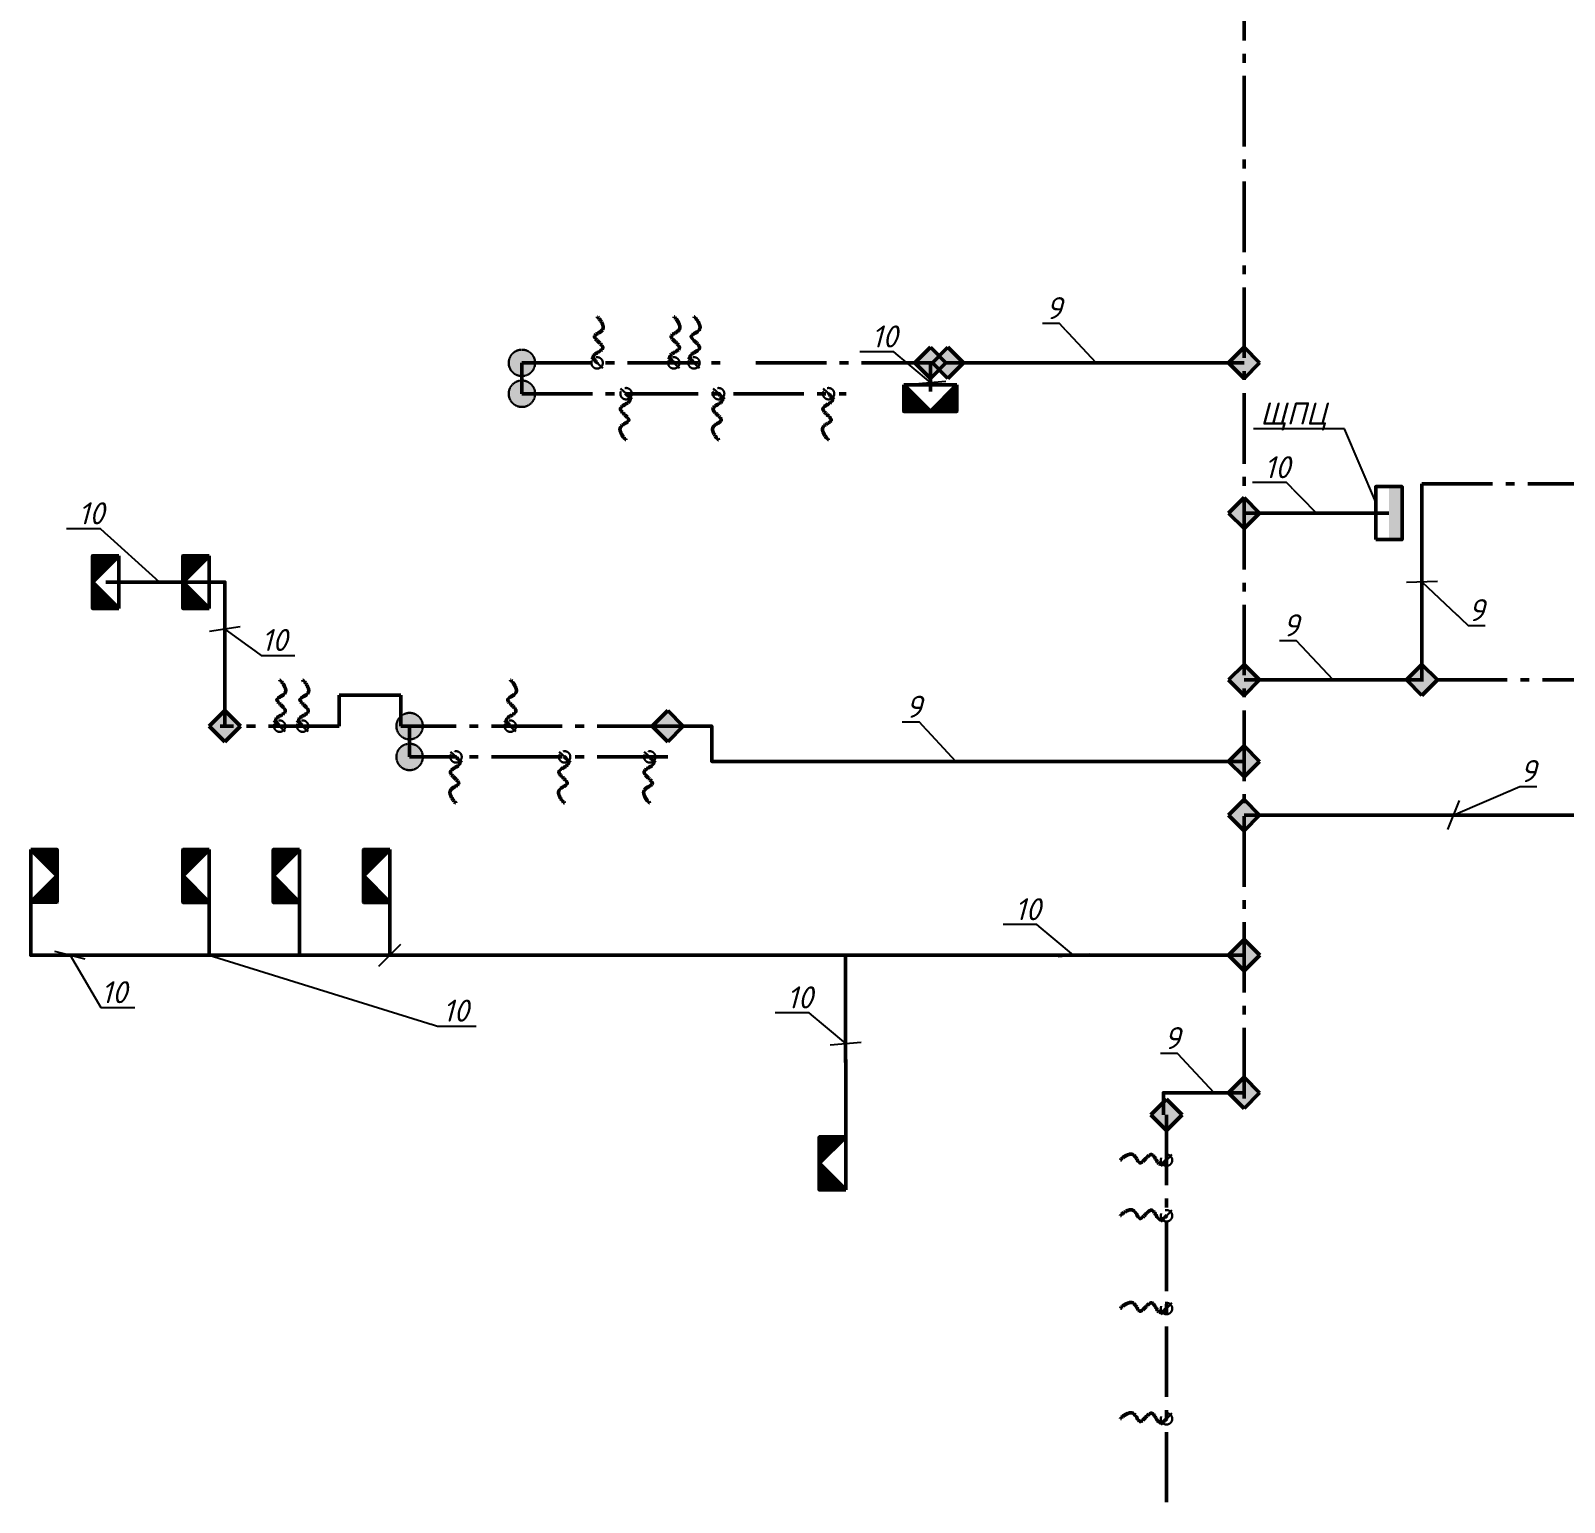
# Model space of a CAD drawing. Header units: millimetres. Extents: x 0 to 878967, y 0 to 534985.
# Drawn here: x 142406 to 159811, y 219128 to 235823 of the extents above; entities that cross this region are included whole.
import ezdxf
from ezdxf import colors
from ezdxf.entities.mleader import LeaderData, LeaderLine
from ezdxf.math import Vec2, Vec3

# ---------------------------------------------------------------- set-up
doc = ezdxf.new("R2010")
doc.units = ezdxf.units.MM
doc.linetypes.add('DASHED', pattern=[9.525, 6.35, -3.175])
doc.linetypes.add('gost6', pattern=[12, 8, -1.5, 1, -1.5])
for name, color, linetype, lineweight in [('E_Позначення', 7, 'Continuous', 15), ('E_Щити', 5, 'Continuous', 50), ('Заземл.провідник', 96, 'Continuous', 50), ('Заземлення', 7, 'gost6', 50), ('Маркування електро ліній', 7, 'Continuous', 18)]:
    doc.layers.add(name, color=color, linetype=linetype, lineweight=lineweight)
doc.layers.add('арх.', color=7, linetype='Continuous')
doc.styles.add('ISO', font='isocpeui.ttf')
doc.styles.get("Standard").update_dxf_attribs({"font": 'arial.ttf'})

# ---------------------------------------------------------------- blocks, each defined once
blk = doc.blocks.new('*U5')
at = {"lineweight": 40}
h = blk.add_hatch(color=0, dxfattribs=at)
h.dxf.hatch_style = 1
h.paths.add_polyline_path([(300, 150), (-300, 150), (-300, 0), (300, 0)])
at = {"color": 0}
blk.add_lwpolyline([(-300, 300), (300, 300), (300, 0), (-300, 0)], close=True, dxfattribs=at)
blk = doc.blocks.new('_None')
blk = doc.blocks.new('61420040')
at = {"lineweight": 50}
for p, q in [((0, 0), (6, 0)), ((0, -3), (3, 0)), ((0, -1.92), (1.92, 0)), ((0, -2.59), (2.59, 0)), ((0, -2.68), (2.68, 0)), ((0, -3), (3, 0)), ((0, -3), (0, 0)), ((0, -1.52), (1.52, 0)), ((0, -1.61), (1.61, 0)), ((3, 0), (6, -3)), ((6, -1.54), (4.46, 0)), ((6, -1.49), (4.51, 0)), ((6, -1.45), (4.55, 0)), ((6, -1.36), (4.64, 0)), ((6, -1.31), (4.69, 0)), ((6, -1.27), (4.73, 0)), ((6, -1.22), (4.78, 0)), ((6, -1.18), (4.82, 0)), ((6, -1.13), (4.87, 0)), ((6, -1), (5, 0)), ((6, -0.95), (5.05, 0)), ((6, -0.91), (5.09, 0)), ((6, -0.86), (5.14, 0)), ((6, -0.82), (5.18, 0)), ((6, -0.77), (5.23, 0)), ((6, -0.68), (5.32, 0)), ((6, -0.59), (5.41, 0)), ((6, -0.55), (5.45, 0)), ((6, -0.5), (5.5, 0)), ((6, -0.46), (5.54, 0)), ((6, -0.41), (5.59, 0)), ((6, -0.37), (5.63, 0)), ((6, -0.32), (5.68, 0)), ((6, -0.28), (5.72, 0)), ((6, -0.23), (5.77, 0)), ((6, -0.19), (5.81, 0)), ((6, -0.14), (5.86, 0)), ((6, -0.1), (5.9, 0)), ((6, -0.05), (5.95, 0)), ((6, -0.01), (5.99, 0)), ((6, 0), (6, -3)), ((0, -1.87), (1.87, 0)), ((0, -1.96), (1.96, 0)), ((0, -2.01), (2.01, 0)), ((0, -2.05), (2.05, 0)), ((0, -2.1), (2.1, 0)), ((0, -2.14), (2.14, 0)), ((0, -2.19), (2.19, 0)), ((0, -2.23), (2.23, 0)), ((0, -2.28), (2.28, 0)), ((0, -2.32), (2.32, 0)), ((0, -2.37), (2.37, 0)), ((0, -2.41), (2.41, 0)), ((0, -2.46), (2.46, 0)), ((0, -2.5), (2.5, 0)), ((0, -2.55), (2.55, 0)), ((0, -2.64), (2.64, 0)), ((0, -2.73), (2.73, 0)), ((0, -2.77), (2.77, 0)), ((0, -2.82), (2.82, 0)), ((0, -2.86), (2.86, 0)), ((0, -2.91), (2.91, 0)), ((0, -2.95), (2.95, 0)), ((0, -0.03), (0.03, 0)), ((0, -0.08), (0.08, 0)), ((0, -0.12), (0.12, 0)), ((0, -0.17), (0.17, 0)), ((0, -0.21), (0.21, 0)), ((0, -0.26), (0.26, 0)), ((0, -0.3), (0.3, 0)), ((0, -0.35), (0.35, 0)), ((0, -0.39), (0.39, 0)), ((0, -0.44), (0.44, 0)), ((0, -0.48), (0.48, 0)), ((0, -0.53), (0.53, 0)), ((0, -0.57), (0.57, 0)), ((0, -0.62), (0.62, 0)), ((0, -0.66), (0.66, 0)), ((0, -0.71), (0.71, 0)), ((0, -0.75), (0.75, 0)), ((0, -0.8), (0.8, 0)), ((0, -0.84), (0.84, 0)), ((0, -0.89), (0.89, 0)), ((0, -0.93), (0.93, 0)), ((0, -0.98), (0.98, 0)), ((0, -1.02), (1.02, 0)), ((0, -1.07), (1.07, 0)), ((0, -1.11), (1.11, 0)), ((0, -1.16), (1.16, 0)), ((0, -1.2), (1.2, 0)), ((0, -1.25), (1.25, 0)), ((0, -1.29), (1.29, 0)), ((0, -1.34), (1.34, 0)), ((0, -1.38), (1.38, 0)), ((0, -1.43), (1.43, 0)), ((0, -1.47), (1.47, 0)), ((0, -1.56), (1.56, 0)), ((0, -1.65), (1.65, 0)), ((0, -1.69), (1.69, 0)), ((0, -1.74), (1.74, 0)), ((0, -1.78), (1.78, 0)), ((0, -1.83), (1.83, 0)), ((6, -2.97), (3.03, 0)), ((6, -2.93), (3.07, 0)), ((6, -2.88), (3.12, 0)), ((6, -2.84), (3.16, 0)), ((6, -2.79), (3.21, 0)), ((6, -2.75), (3.25, 0)), ((6, -2.7), (3.3, 0)), ((6, -2.66), (3.34, 0)), ((6, -2.61), (3.39, 0)), ((6, -2.57), (3.43, 0)), ((6, -2.52), (3.48, 0)), ((6, -2.48), (3.52, 0)), ((6, -2.43), (3.57, 0)), ((6, -2.39), (3.61, 0)), ((6, -2.34), (3.66, 0)), ((6, -2.3), (3.7, 0)), ((6, -2.25), (3.75, 0)), ((6, -2.21), (3.79, 0)), ((6, -2.16), (3.84, 0)), ((6, -2.12), (3.88, 0)), ((6, -2.07), (3.93, 0)), ((6, -2.03), (3.97, 0)), ((6, -1.98), (4.02, 0)), ((6, -1.94), (4.06, 0)), ((6, -1.89), (4.11, 0)), ((6, -1.85), (4.15, 0)), ((6, -1.8), (4.2, 0)), ((6, -1.76), (4.24, 0)), ((6, -1.71), (4.29, 0)), ((6, -1.67), (4.33, 0)), ((6, -1.63), (4.37, 0)), ((6, -1.58), (4.42, 0)), ((6, -1.4), (4.6, 0)), ((6, -1.09), (4.91, 0)), ((6, -1.04), (4.96, 0)), ((6, -0.73), (5.27, 0)), ((6, -0.64), (5.36, 0)), ((6, -3), (0, -3))]:
    blk.add_line(p, q, dxfattribs=at)
blk = doc.blocks.new("З'єднувач гнучкого заземлення")
at = {"layer": 'Заземлення', "lineweight": 30, "ltscale": 40}
blk.add_line((58, 54), (-74, -65), dxfattribs=at)
blk.add_circle((-5, -5), 64.8, dxfattribs=at)
at = {"layer": 'Заземлення', "linetype": 'gost6', "lineweight": 50, "ltscale": 100}
blk.add_spline([(0, 0), (-49, -80), (59, -175), (-35, -307), (64, -413), (0, -519), (2, -515)], degree=3, dxfattribs=at)
blk = doc.blocks.new('_Oblique')
at = {"color": 0, "linetype": 'ByBlock', "lineweight": -2}
blk.add_line((-0.5, -0.5), (0.5, 0.5), dxfattribs=at)

msp = doc.modelspace()

# ---------------------------------------------------------------- hatches: boundary and pattern name
h = msp.add_hatch(color=256)
h.dxf.hatch_style = 1
h.paths.add_polyline_path([(148130.9, 232054.1, 0.4142136), (147980.9, 232204.1), (147980.9, 231904.1, 0.4142136)])
h.paths.add_polyline_path([(147980.9, 232054.1), (147830.9, 232054.1, 0.4142136), (147980.9, 231904.1)])
h.paths.add_polyline_path([(147980.9, 232164.2), (147937.7, 232197.8, 0.331131), (147830.9, 232054.1), (147980.9, 232054.1)])
h.paths.add_polyline_path([(147980.9, 232204.1, 0.0730616), (147937.7, 232197.8), (147980.9, 232164.2)])
h = msp.add_hatch(color=256)
h.dxf.hatch_style = 1
h.paths.add_polyline_path([(148131, 231704.1, 0.4142136), (147981, 231854.1), (147981, 231554.1, 0.4142136)])
h.paths.add_polyline_path([(147981, 231704.1), (147831, 231704.1, 0.4142136), (147981, 231554.1)])
h.paths.add_polyline_path([(147981, 231814.2), (147937.9, 231847.7, 0.331131), (147831, 231704.1), (147981, 231704.1)])
h.paths.add_polyline_path([(147981, 231854.1, 0.0730616), (147937.9, 231847.7), (147981, 231814.2)])
h = msp.add_hatch(color=256)
h.dxf.hatch_style = 1
h.paths.add_polyline_path([(146856.5, 227933.5, 0.4142136), (146706.5, 228083.5), (146706.5, 227783.5, 0.4142136)])
h.paths.add_polyline_path([(146706.5, 227933.5), (146556.5, 227933.5, 0.4142136), (146706.5, 227783.5)])
h.paths.add_polyline_path([(146706.5, 228043.6), (146663.3, 228077.2, 0.331131), (146556.5, 227933.5), (146706.5, 227933.5)])
h.paths.add_polyline_path([(146706.5, 228083.5, 0.0730616), (146663.3, 228077.2), (146706.5, 228043.6)])
h = msp.add_hatch(color=256)
h.dxf.hatch_style = 1
h.paths.add_polyline_path([(146856.5, 227583.5, 0.4142136), (146706.5, 227733.5), (146706.5, 227433.5, 0.4142136)])
h.paths.add_polyline_path([(146706.5, 227583.5), (146556.5, 227583.5, 0.4142136), (146706.5, 227433.5)])
h.paths.add_polyline_path([(146706.5, 227693.6), (146663.3, 227727.2, 0.331131), (146556.5, 227583.5), (146706.5, 227583.5)])
h.paths.add_polyline_path([(146706.5, 227733.5, 0.0730616), (146663.3, 227727.2), (146706.5, 227693.6)])
at = {"layer": 'Заземлення', "ltscale": 100}
h = msp.add_hatch(color=256, dxfattribs=at)
h.dxf.hatch_style = 1
h.paths.add_polyline_path([(152793, 232055.1), (152616.2, 232231.9), (152439.5, 232055.1), (152616.2, 231878.3)])
h = msp.add_hatch(color=256, dxfattribs=at)
h.dxf.hatch_style = 1
h.paths.add_polyline_path([(152993, 232055.1), (152816.2, 232231.9), (152639.5, 232055.1), (152816.2, 231878.3)])
h = msp.add_hatch(color=256, dxfattribs=at)
h.dxf.hatch_style = 1
h.paths.add_polyline_path([(156353.2, 232055.1), (156176.4, 232231.9), (155999.6, 232055.1), (156176.4, 231878.3)])
h = msp.add_hatch(color=256, dxfattribs=at)
h.dxf.hatch_style = 1
h.paths.add_polyline_path([(156353.2, 228457.1), (156176.4, 228633.9), (155999.6, 228457.1), (156176.4, 228280.3)])
h = msp.add_hatch(color=256, dxfattribs=at)
h.dxf.hatch_style = 1
h.paths.add_polyline_path([(158371.9, 228457.1), (158195.1, 228633.9), (158018.4, 228457.1), (158195.1, 228280.3)])
h = msp.add_hatch(color=256, dxfattribs=at)
h.dxf.hatch_style = 1
h.paths.add_polyline_path([(158371.9, 228457.1), (158195.1, 228633.9), (158018.4, 228457.1), (158195.1, 228280.3)])
h = msp.add_hatch(color=256, dxfattribs=at)
h.dxf.hatch_style = 1
h.paths.add_polyline_path([(144787.1, 227933.5), (144610.3, 228110.3), (144433.5, 227933.5), (144610.3, 227756.8)])
h = msp.add_hatch(color=256, dxfattribs=at)
h.dxf.hatch_style = 1
h.paths.add_polyline_path([(149812.7, 227933.5), (149635.9, 228110.3), (149459.1, 227933.5), (149635.9, 227756.8)])
h = msp.add_hatch(color=256, dxfattribs=at)
h.dxf.hatch_style = 1
h.paths.add_polyline_path([(156353.2, 227533.5), (156176.4, 227710.3), (155999.6, 227533.5), (156176.4, 227356.8)])
h = msp.add_hatch(color=256, dxfattribs=at)
h.dxf.hatch_style = 1
h.paths.add_polyline_path([(156353.2, 226923.6), (156176.4, 227100.4), (155999.6, 226923.6), (156176.4, 226746.8)])
h = msp.add_hatch(color=256, dxfattribs=at)
h.dxf.hatch_style = 1
h.paths.add_polyline_path([(156353.3, 225334.4), (156176.6, 225511.2), (155999.8, 225334.4), (156176.6, 225157.6)])
h = msp.add_hatch(color=256, dxfattribs=at)
h.dxf.hatch_style = 1
h.paths.add_polyline_path([(156353.2, 223773.8), (156176.4, 223950.6), (155999.6, 223773.8), (156176.4, 223597)])
h = msp.add_hatch(color=256, dxfattribs=at)
h.dxf.hatch_style = 1
h.paths.add_polyline_path([(155472.4, 223523.8), (155295.6, 223700.6), (155118.8, 223523.8), (155295.6, 223347)])

# ---------------------------------------------------------------- linework, layer by layer
at = {"layer": 'арх.', "linetype": 'gost6', "lineweight": 30}
for centre in [(147980.9, 232054.1), (147981, 231704.1), (146706.5, 227933.5), (146706.5, 227583.5)]:
    msp.add_circle(centre, 150, dxfattribs=at)
at = {"layer": 'Заземл.провідник', "linetype": 'DASHED', "ltscale": 30}
for points in [[(152616.2, 231729.5), (152616.2, 232055.1)], [(152816.2, 232055.1), (156176.4, 232055.1)], [(158195.1, 230680.3), (158195.1, 228457.1)], [(156176.4, 230350.4), (157820.1, 230350.4)], [(143260.3, 229566.6), (144610.3, 229566.6), (144610.3, 227933.5)], [(156176.4, 228457.1), (158195.1, 228457.1)], [(149635.9, 227933.5), (150135.9, 227933.5), (150135.9, 227533.5), (156176.4, 227533.5)], [(156176.4, 226923.6), (160083.3, 226923.6)], [(144431.7, 225333.6), (142406.1, 225333.6), (142406.1, 226235.2)], [(145456.8, 225333.6), (144431.7, 225333.6), (144431.7, 226233.6)], [(146481.8, 225333.6), (145456.8, 225333.6), (145456.8, 226233.6)], [(146481.8, 226233.6), (146481.8, 225333.6), (156176.4, 225334.4)], [(151655.1, 222973.8), (151654.9, 225334)], [(155260.5, 223523.8), (155260.5, 223773.8), (156176.4, 223773.8)]]:
    msp.add_lwpolyline(points, dxfattribs=at)
at = {"layer": 'Заземл.провідник', "color": 50, "ltscale": 100}
for points in [[(152616.2, 231729.5), (152616.2, 232055.1)], [(156176.4, 232055.1), (152816.2, 232055.1)], [(158195.1, 228457.1), (158195.1, 230680.3)], [(157820.1, 230350.4), (156176.4, 230350.4)], [(143260.3, 229566.6), (144610.3, 229566.6), (144610.3, 227933.5)], [(158195.1, 228457.1), (156176.4, 228457.1)], [(156176.4, 227533.5), (150135.9, 227533.5), (150135.9, 227933.5), (149635.9, 227933.5)], [(160083.3, 226923.6), (156176.4, 226923.6)], [(144431.7, 225333.6), (142406.1, 225333.6), (142406.1, 226235.2)], [(145456.8, 225333.6), (144431.7, 225333.6), (144431.7, 226233.6)], [(146481.8, 225333.6), (145456.8, 225333.6), (145456.8, 226233.6)], [(146481.8, 226233.6), (146481.8, 225333.6), (156176.4, 225334.4)], [(151655.1, 222973.8), (151655, 225334)], [(155260.5, 223523.8), (155260.5, 223773.8), (156176.4, 223773.8)]]:
    msp.add_lwpolyline(points, dxfattribs=at)
at = {"layer": 'Заземлення', "ltscale": 100}
for points in [[(152439.5, 232055.1), (152616.2, 232231.9), (152793, 232055.1), (152616.2, 231878.3)], [(152639.5, 232055.1), (152816.2, 232231.9), (152993, 232055.1), (152816.2, 231878.3)], [(155999.6, 232055.1), (156176.4, 232231.9), (156353.2, 232055.1), (156176.4, 231878.3)], [(155999.6, 228457.1), (156176.4, 228633.9), (156353.2, 228457.1), (156176.4, 228280.3)], [(158018.4, 228457.1), (158195.1, 228633.9), (158371.9, 228457.1), (158195.1, 228280.3)], [(158018.4, 228457.1), (158195.1, 228633.9), (158371.9, 228457.1), (158195.1, 228280.3)], [(144433.5, 227933.5), (144610.3, 228110.3), (144787.1, 227933.5), (144610.3, 227756.8)], [(149459.1, 227933.5), (149635.9, 228110.3), (149812.7, 227933.5), (149635.9, 227756.8)], [(155999.6, 227533.5), (156176.4, 227710.3), (156353.2, 227533.5), (156176.4, 227356.8)], [(155999.6, 226923.6), (156176.4, 227100.4), (156353.2, 226923.6), (156176.4, 226746.8)], [(155999.8, 225334.4), (156176.6, 225511.2), (156353.3, 225334.4), (156176.6, 225157.6)], [(155999.6, 223773.8), (156176.4, 223950.6), (156353.2, 223773.8), (156176.4, 223597)], [(155118.8, 223523.8), (155295.6, 223700.6), (155472.4, 223523.8), (155295.6, 223347)]]:
    msp.add_lwpolyline(points, close=True, dxfattribs=at)
at = {"layer": 'Заземлення', "color": 72, "ltscale": 100}
for points in [[(147980.9, 232054.1), (150311.5, 232055.1)], [(147980.9, 232054.1), (147981, 231704.1)], [(150636.5, 232055.1), (152816.2, 232055.1)], [(147981, 231704.1), (151661.5, 231704.1)], [(158195.1, 230680.3), (162980.6, 230680.3)], [(161561.9, 228457.1), (158195.1, 228457.1)], [(149635.9, 227933.5), (146606.1, 227933.5), (146606.1, 228283.5), (145906.1, 228283.5), (145906.1, 227933.5), (144556.5, 227933.5)], [(146706.5, 227583.5), (146706.5, 227933.5)], [(149635.9, 227583.5), (146706.5, 227583.5)], [(155295.6, 223523.8), (155295.8, 219127.5)]]:
    msp.add_lwpolyline(points, dxfattribs=at)

# ---------------------------------------------------------------- block references
at = {"xscale": 100, "yscale": 100, "zscale": 100}
for p, rotation in [((152916.2, 231504.1), 180), ((143106.8, 229266.6), 89.99999999999999), ((144131.7, 229266.6), 89.99999999999999), ((142706.1, 226535.2), 270), ((144131.7, 225933.6), 89.99999999999999), ((145156.8, 225933.6), 89.99999999999999), ((146181.8, 225933.6), 89.99999999999999), ((151355.1, 222673.8), 89.99999999999999)]:
    msp.add_blockref('61420040', p, dxfattribs=dict(at, rotation=rotation))
at = {"layer": 'E_Щити', "rotation": 89.99999999999999}
msp.add_blockref('*U5', (157970.1, 230350.4), dxfattribs=at)
at = {"layer": 'Заземлення', "xscale": -1}
for p, rotation in [((148839.5, 232049), 180), ((149709.7, 232049.4), 180), ((149938.4, 232049.4), 180), ((145236.6, 227928.1), 180), ((145497.5, 227928.1), 180), ((147854.6, 227928.1), 180), ((155301.1, 223013.8), 270), ((155301.2, 222383.1), 270), ((155301.2, 221331), 270), ((155301.2, 220079.6), 270)]:
    msp.add_blockref("З'єднувач гнучкого заземлення", p, dxfattribs=dict(at, rotation=rotation))
for p in [(149157.7, 231709.6), (150208.4, 231709.6), (151456.1, 231709.6), (147228.1, 227589), (148460.3, 227589), (149426.5, 227589)]:
    msp.add_blockref("З'єднувач гнучкого заземлення", p, dxfattribs=at)

# ---------------------------------------------------------------- next in the draw order: leaders
at = {"layer": 'E_Позначення', "color": 7, "lineweight": 9}
ml = msp.add_multileader_mtext('Standard', dxfattribs=at)
ml.set_content('\\pxt2;ЩПЦ', color=7, style='ISO')
ml.set_leader_properties()
ml.set_arrow_properties(name='NONE')
ml.build(insert=Vec2(0, 0))
ml.multileader.update_dxf_attribs({"has_text_frame": 1, "text_left_attachment_type": 7, "text_right_attachment_type": 8, "dogleg_length": 100, "arrow_head_size": 200})
ctx = ml.context
ctx.base_point, ctx.char_height, ctx.arrow_head_size, ctx.landing_gap_size, ctx.plane_origin = Vec3(156308.5, 231304.5), 250, 200, 100, Vec3(118781.6, 226935.7)
ctx.left_attachment, ctx.right_attachment, ctx.text_align_type = 7, 8, 2
notes = []
notes.append((ctx, [(0, (1, 1, 0), (157314.9, 231304.5), (-1, 0), 100, [(0, [(157670.1, 230474.7)], 0, [])])]))
ctx.mtext.insert, ctx.mtext.alignment, ctx.mtext.line_spacing_factor, ctx.mtext.flow_direction = Vec3(157114.9, 231604.5), 3, 0.72, 5
ctx.mtext.has_bg_fill, ctx.mtext.bg_color, ctx.mtext.bg_scale_factor, ctx.mtext.bg_transparency, ctx.mtext.use_window_bg_color = 1, -1027028792, 1.5, 0, 1
at = {"layer": 'Маркування електро ліній'}
ml = msp.add_multileader_mtext('Standard', dxfattribs=at)
ml.set_content('{\\fISOCPEUR|b0|i1|c204|p34;9}', color=256)
ml.set_leader_properties()
ml.set_arrow_properties(name='OBLIQUE')
ml.build(insert=Vec2(0, 0))
ml.multileader.update_dxf_attribs({"text_left_attachment_type": 6, "text_right_attachment_type": 6, "dogleg_length": 0.36, "arrow_head_size": 250})
ctx = ml.context
ctx.base_point, ctx.char_height, ctx.arrow_head_size, ctx.plane_origin = Vec3(153925.7, 232500.3), 250, 250, Vec3(186101.1, 219538.4)
ctx.left_attachment, ctx.right_attachment = 6, 6
notes.append((ctx, [(1, (1, 1, 0), (154081.2, 232500.3), (-1, 0), 0.36, [(0, [(154496.3, 232055.1)], 0, [])])]))
ctx.mtext.insert, ctx.mtext.width, ctx.mtext.defined_height, ctx.mtext.line_spacing_factor, ctx.mtext.flow_direction = Vec3(153927.7, 232800.3), 289.65, 2.842170943040401e-14, 0.96, 5
ctx.mtext.has_bg_fill, ctx.mtext.bg_color, ctx.mtext.bg_scale_factor, ctx.mtext.bg_transparency, ctx.mtext.use_window_bg_color = 1, -1023410167, 1.5, 0, 1
ml = msp.add_multileader_mtext('Standard', dxfattribs=at)
ml.set_content('{\\fISOCPEUR|b0|i1|c204|p34;10}', color=256)
ml.set_leader_properties()
ml.set_arrow_properties(name='OBLIQUE')
ml.build(insert=Vec2(0, 0))
ml.multileader.update_dxf_attribs({"text_left_attachment_type": 6, "text_right_attachment_type": 6, "dogleg_length": 0.36, "arrow_head_size": 250})
ctx = ml.context
ctx.base_point, ctx.char_height, ctx.arrow_head_size, ctx.plane_origin = Vec3(151945.1, 232179.1), 250, 250, Vec3(184221, 219217.2)
ctx.left_attachment, ctx.right_attachment = 6, 6
notes.append((ctx, [(1, (1, 1, 0), (152201.1, 232179.1), (-1, 0), 0.36, [(0, [(152616.2, 231832.1)], 0, [])])]))
ctx.mtext.insert, ctx.mtext.defined_height, ctx.mtext.line_spacing_factor, ctx.mtext.flow_direction = Vec3(151947.1, 232479.1), 2.842170943040401e-14, 0.96, 5
ctx.mtext.has_bg_fill, ctx.mtext.bg_color, ctx.mtext.bg_scale_factor, ctx.mtext.bg_transparency, ctx.mtext.use_window_bg_color = 1, -1023410167, 1.5, 0, 1
ml = msp.add_multileader_mtext('Standard', dxfattribs=at)
ml.set_content('{\\fISOCPEUR|b0|i1|c204|p34;10}', color=256)
ml.set_leader_properties()
ml.set_arrow_properties(name='OBLIQUE')
ml.build(insert=Vec2(0, 0))
ml.multileader.update_dxf_attribs({"text_left_attachment_type": 6, "text_right_attachment_type": 6, "dogleg_length": 0.36, "arrow_head_size": 250})
ctx = ml.context
ctx.base_point, ctx.char_height, ctx.arrow_head_size, ctx.plane_origin = Vec3(142942.7, 230172.6), 250, 250, Vec3(175218.7, 217210.7)
ctx.left_attachment, ctx.right_attachment = 6, 6
notes.append((ctx, [(1, (1, 1, 0), (143198.8, 230172.6), (-1, 0), 0.36, [(0, [(143867.1, 229566.6)], 0, [])])]))
ctx.mtext.insert, ctx.mtext.defined_height, ctx.mtext.line_spacing_factor, ctx.mtext.flow_direction = Vec3(142944.7, 230472.6), 2.842170943040401e-14, 0.96, 5
ctx.mtext.has_bg_fill, ctx.mtext.bg_color, ctx.mtext.bg_scale_factor, ctx.mtext.bg_transparency, ctx.mtext.use_window_bg_color = 1, -1023410167, 1.5, 0, 1
ml = msp.add_multileader_mtext('Standard', dxfattribs=at)
ml.set_content('{\\fISOCPEUR|b0|i1|c204|p34;10}', color=256)
ml.set_leader_properties()
ml.set_arrow_properties(name='OBLIQUE')
ml.build(insert=Vec2(0, 0))
ml.multileader.update_dxf_attribs({"text_left_attachment_type": 6, "text_right_attachment_type": 6, "dogleg_length": 0.36, "arrow_head_size": 250})
ctx = ml.context
ctx.base_point, ctx.char_height, ctx.arrow_head_size, ctx.plane_origin = Vec3(145021.3, 228735.2), 250, 250, Vec3(177297.2, 215773.3)
ctx.left_attachment, ctx.right_attachment = 6, 6
notes.append((ctx, [(0, (1, 1, 0), (145020.9, 228735.2), (1, 0), 0.36, [(0, [(144610.3, 229034.1)], 0, [])])]))
ctx.mtext.insert, ctx.mtext.defined_height, ctx.mtext.line_spacing_factor, ctx.mtext.flow_direction = Vec3(145023.3, 229035.2), 2.842170943040401e-14, 0.96, 5
ctx.mtext.has_bg_fill, ctx.mtext.bg_color, ctx.mtext.bg_scale_factor, ctx.mtext.bg_transparency, ctx.mtext.use_window_bg_color = 1, -1023410167, 1.5, 0, 1
ml = msp.add_multileader_mtext('Standard', dxfattribs=at)
ml.set_content('{\\fISOCPEUR|b0|i1|c204|p34;9}', color=256)
ml.set_leader_properties()
ml.set_arrow_properties(name='OBLIQUE')
ml.build(insert=Vec2(0, 0))
ml.multileader.update_dxf_attribs({"text_left_attachment_type": 6, "text_right_attachment_type": 6, "dogleg_length": 0.36, "arrow_head_size": 250})
ctx = ml.context
ctx.base_point, ctx.char_height, ctx.arrow_head_size, ctx.plane_origin = Vec3(152335.6, 227978.7), 250, 250, Vec3(184510.9, 215016.8)
ctx.left_attachment, ctx.right_attachment = 6, 6
notes.append((ctx, [(1, (1, 1, 0), (152491.1, 227978.7), (-1, 0), 0.36, [(0, [(152906.2, 227533.5)], 0, [])])]))
ctx.mtext.insert, ctx.mtext.width, ctx.mtext.defined_height, ctx.mtext.line_spacing_factor, ctx.mtext.flow_direction = Vec3(152337.6, 228278.7), 289.65, 2.842170943040401e-14, 0.96, 5
ctx.mtext.has_bg_fill, ctx.mtext.bg_color, ctx.mtext.bg_scale_factor, ctx.mtext.bg_transparency, ctx.mtext.use_window_bg_color = 1, -1023410167, 1.5, 0, 1
ml = msp.add_multileader_mtext('Standard', dxfattribs=at)
ml.set_content('{\\fISOCPEUR|b0|i1|c204|p34;10}', color=256)
ml.set_leader_properties()
ml.set_arrow_properties(name='OBLIQUE')
ml.build(insert=Vec2(0, 0))
ml.multileader.update_dxf_attribs({"text_left_attachment_type": 6, "text_right_attachment_type": 6, "dogleg_length": 0.36, "arrow_head_size": 250})
ctx = ml.context
ctx.base_point, ctx.char_height, ctx.arrow_head_size, ctx.plane_origin = Vec3(153570, 225681.1), 250, 250, Vec3(185846, 212719.2)
ctx.left_attachment, ctx.right_attachment = 6, 6
notes.append((ctx, [(1, (1, 1, 0), (153826.1, 225681.1), (-1, 0), 0.36, [(0, [(154241.2, 225334)], 0, [])])]))
ctx.mtext.insert, ctx.mtext.defined_height, ctx.mtext.line_spacing_factor, ctx.mtext.flow_direction = Vec3(153572, 225981.1), 2.842170943040401e-14, 0.96, 5
ctx.mtext.has_bg_fill, ctx.mtext.bg_color, ctx.mtext.bg_scale_factor, ctx.mtext.bg_transparency, ctx.mtext.use_window_bg_color = 1, -1023410167, 1.5, 0, 1
ml = msp.add_multileader_mtext('Standard', dxfattribs=at)
ml.set_content('{\\fISOCPEUR|b0|i1|c204|p34;10}', color=256)
ml.set_leader_properties()
ml.set_arrow_properties(name='OBLIQUE')
ml.build(insert=Vec2(0, 0))
ml.multileader.update_dxf_attribs({"text_left_attachment_type": 6, "text_right_attachment_type": 6, "dogleg_length": 0.36, "arrow_head_size": 250})
ctx = ml.context
ctx.base_point, ctx.char_height, ctx.arrow_head_size, ctx.plane_origin = Vec3(147079, 224530.2), 250, 250, Vec3(178086.8, 212719.2)
ctx.left_attachment, ctx.right_attachment = 6, 6
notes.append((ctx, [(0, (1, 1, 0), (147024, 224530.2), (1, 0), 55, [(2, [(146482, 225334), (145456.8, 225333.6), (144431.7, 225333.6)], 0, [])])]))
ctx.mtext.insert, ctx.mtext.defined_height, ctx.mtext.line_spacing_factor, ctx.mtext.flow_direction = Vec3(147081, 224830.2), 2.842170943040401e-14, 0.96, 5
ctx.mtext.has_bg_fill, ctx.mtext.bg_color, ctx.mtext.bg_scale_factor, ctx.mtext.bg_transparency, ctx.mtext.use_window_bg_color = 1, -1023410167, 1.5, 0, 1
ml = msp.add_multileader_mtext('Standard', dxfattribs=at)
ml.set_content('{\\fISOCPEUR|b0|i1|c204|p34;10}', color=256)
ml.set_leader_properties()
ml.set_arrow_properties(name='OBLIQUE')
ml.build(insert=Vec2(0, 0))
ml.multileader.update_dxf_attribs({"text_left_attachment_type": 6, "text_right_attachment_type": 6, "dogleg_length": 0.36, "arrow_head_size": 250})
ctx = ml.context
ctx.base_point, ctx.char_height, ctx.arrow_head_size, ctx.plane_origin = Vec3(143202.5, 224739.8), 250, 250, Vec3(174457.5, 212718.5)
ctx.left_attachment, ctx.right_attachment = 6, 6
notes.append((ctx, [(0, (1, 1, 0), (143202.2, 224739.8), (1, 0), 0.36, [(0, [(142852.8, 225333.3)], 0, [])])]))
ctx.mtext.insert, ctx.mtext.defined_height, ctx.mtext.line_spacing_factor, ctx.mtext.flow_direction = Vec3(143204.5, 225039.8), 2.842170943040401e-14, 0.96, 5
ctx.mtext.has_bg_fill, ctx.mtext.bg_color, ctx.mtext.bg_scale_factor, ctx.mtext.bg_transparency, ctx.mtext.use_window_bg_color = 1, -1023410167, 1.5, 0, 1
ml = msp.add_multileader_mtext('Standard', dxfattribs=at)
ml.set_content('{\\fISOCPEUR|b0|i1|c204|p34;10}', color=256)
ml.set_leader_properties()
ml.set_arrow_properties(name='OBLIQUE')
ml.build(insert=Vec2(0, 0))
ml.multileader.update_dxf_attribs({"text_left_attachment_type": 6, "text_right_attachment_type": 6, "dogleg_length": 0.36, "arrow_head_size": 250})
ctx = ml.context
ctx.base_point, ctx.char_height, ctx.arrow_head_size, ctx.plane_origin = Vec3(150984.1, 224680.8), 250, 250, Vec3(183260, 211718.9)
ctx.left_attachment, ctx.right_attachment = 6, 6
notes.append((ctx, [(1, (1, 1, 0), (151240.1, 224680.8), (-1, 0), 0.36, [(0, [(151655.2, 224333.8)], 0, [])])]))
ctx.mtext.insert, ctx.mtext.defined_height, ctx.mtext.line_spacing_factor, ctx.mtext.flow_direction = Vec3(150986.1, 224980.8), 2.842170943040401e-14, 0.96, 5
ctx.mtext.has_bg_fill, ctx.mtext.bg_color, ctx.mtext.bg_scale_factor, ctx.mtext.bg_transparency, ctx.mtext.use_window_bg_color = 1, -1023410167, 1.5, 0, 1
ml = msp.add_multileader_mtext('Standard', dxfattribs=at)
ml.set_content('{\\fISOCPEUR|b0|i1|c204|p34;9}', color=256)
ml.set_leader_properties()
ml.set_arrow_properties(name='OBLIQUE')
ml.build(insert=Vec2(0, 0))
ml.multileader.update_dxf_attribs({"text_left_attachment_type": 6, "text_right_attachment_type": 6, "dogleg_length": 0.36, "arrow_head_size": 250})
ctx = ml.context
ctx.base_point, ctx.char_height, ctx.arrow_head_size, ctx.plane_origin = Vec3(155267, 224219), 250, 250, Vec3(187442.3, 211257.1)
ctx.left_attachment, ctx.right_attachment = 6, 6
notes.append((ctx, [(1, (1, 1, 0), (155422.4, 224219), (-1, 0), 0.36, [(0, [(155837.6, 223773.8)], 0, [])])]))
ctx.mtext.insert, ctx.mtext.width, ctx.mtext.defined_height, ctx.mtext.line_spacing_factor, ctx.mtext.flow_direction = Vec3(155269, 224519), 289.65, 2.842170943040401e-14, 0.96, 5
ctx.mtext.has_bg_fill, ctx.mtext.bg_color, ctx.mtext.bg_scale_factor, ctx.mtext.bg_transparency, ctx.mtext.use_window_bg_color = 1, -1023410167, 1.5, 0, 1
for ctx, leaders in notes:
    for number, flags, end, landing, length, lines in leaders:
        leader = LeaderData()
        leader.index, (leader.has_last_leader_line, leader.has_dogleg_vector, leader.attachment_direction) = number, flags
        leader.last_leader_point, leader.dogleg_vector, leader.dogleg_length = Vec3(end), Vec3(landing), length
        for number, points, colour, breaks in lines:
            line = LeaderLine()
            line.index, line.vertices, line.color, line.breaks = number, Vec3.list(points), colors.encode_raw_color(colour), breaks
            leader.lines.append(line)
        ctx.leaders.append(leader)

# ---------------------------------------------------------------- next in the draw order: hatches: boundary and pattern name
at = {"layer": 'Заземлення', "ltscale": 100}
h = msp.add_hatch(color=256, dxfattribs=at)
h.dxf.hatch_style = 1
h.paths.add_polyline_path([(156353.2, 230350.4), (156176.4, 230527.2), (155999.6, 230350.4), (156176.4, 230173.6)])

# ---------------------------------------------------------------- next in the draw order: linework, layer by layer
msp.add_lwpolyline([(159005.3, 266123.5), (159005.3, 238910.1), (156176.4, 238910.1), (156176.4, 223648.8)], dxfattribs=at)
msp.add_lwpolyline([(155999.6, 230350.4), (156176.4, 230527.2), (156353.2, 230350.4), (156176.4, 230173.6)], close=True, dxfattribs=at)

# ---------------------------------------------------------------- next in the draw order: leaders
at = {"layer": 'Маркування електро ліній'}
ml = msp.add_multileader_mtext('Standard', dxfattribs=at)
ml.set_content('{\\fISOCPEUR|b0|i1|c204|p34;10}', color=256)
ml.set_leader_properties()
ml.set_arrow_properties(name='OBLIQUE')
ml.build(insert=Vec2(0, 0))
ml.multileader.update_dxf_attribs({"text_left_attachment_type": 6, "text_right_attachment_type": 6, "dogleg_length": 0.36, "arrow_head_size": 250})
ctx = ml.context
ctx.base_point, ctx.char_height, ctx.arrow_head_size, ctx.plane_origin = Vec3(156401.4, 230695.6), 250, 250, Vec3(188603, 217735.6)
ctx.left_attachment, ctx.right_attachment = 6, 6
notes = []
notes.append((ctx, [(1, (1, 1, 0), (156657.5, 230695.6), (-1, 0), 0.36, [(0, [(156998.3, 230350.4)], 0, [])])]))
ctx.mtext.insert, ctx.mtext.defined_height, ctx.mtext.line_spacing_factor, ctx.mtext.flow_direction = Vec3(156403.4, 230995.6), 2.842170943040401e-14, 0.96, 5
ctx.mtext.has_bg_fill, ctx.mtext.bg_color, ctx.mtext.bg_scale_factor, ctx.mtext.bg_transparency, ctx.mtext.use_window_bg_color = 1, -1023410167, 1.5, 0, 1
ml = msp.add_multileader_mtext('Standard', dxfattribs=at)
ml.set_content('{\\fISOCPEUR|b0|i1|c204|p34;9}', color=256)
ml.set_leader_properties()
ml.set_arrow_properties(name='OBLIQUE')
ml.build(insert=Vec2(0, 0))
ml.multileader.update_dxf_attribs({"text_left_attachment_type": 6, "text_right_attachment_type": 6, "dogleg_length": 0.36, "arrow_head_size": 250})
ctx = ml.context
ctx.base_point, ctx.char_height, ctx.arrow_head_size, ctx.plane_origin = Vec3(158719.1, 229074.1), 250, 250, Vec3(189799.9, 217052)
ctx.left_attachment, ctx.right_attachment = 6, 6
notes.append((ctx, [(0, (1, 1, 0), (158718.7, 229074.1), (1, 0), 0.36, [(0, [(158195.1, 229568.7)], 0, [])])]))
ctx.mtext.insert, ctx.mtext.width, ctx.mtext.defined_height, ctx.mtext.line_spacing_factor, ctx.mtext.flow_direction = Vec3(158721.1, 229374.1), 289.65, 2.842170943040401e-14, 0.96, 5
ctx.mtext.has_bg_fill, ctx.mtext.bg_color, ctx.mtext.bg_scale_factor, ctx.mtext.bg_transparency, ctx.mtext.use_window_bg_color = 1, -1023410167, 1.5, 0, 1
ml = msp.add_multileader_mtext('Standard', dxfattribs=at)
ml.set_content('{\\fISOCPEUR|b0|i1|c204|p34;9}', color=256)
ml.set_leader_properties()
ml.set_arrow_properties(name='OBLIQUE')
ml.build(insert=Vec2(0, 0))
ml.multileader.update_dxf_attribs({"text_left_attachment_type": 6, "text_right_attachment_type": 6, "dogleg_length": 0.36, "arrow_head_size": 250})
ctx = ml.context
ctx.base_point, ctx.char_height, ctx.arrow_head_size, ctx.plane_origin = Vec3(156615.2, 228902.2), 250, 250, Vec3(188790.5, 215940.4)
ctx.left_attachment, ctx.right_attachment = 6, 6
notes.append((ctx, [(1, (1, 1, 0), (156770.7, 228902.2), (-1, 0), 0.36, [(0, [(157185.8, 228457.1)], 0, [])])]))
ctx.mtext.insert, ctx.mtext.width, ctx.mtext.defined_height, ctx.mtext.line_spacing_factor, ctx.mtext.flow_direction = Vec3(156617.2, 229202.2), 289.65, 2.842170943040401e-14, 0.96, 5
ctx.mtext.has_bg_fill, ctx.mtext.bg_color, ctx.mtext.bg_scale_factor, ctx.mtext.bg_transparency, ctx.mtext.use_window_bg_color = 1, -1023410167, 1.5, 0, 1
ml = msp.add_multileader_mtext('Standard', dxfattribs=at)
ml.set_content('{\\fISOCPEUR|b0|i1|c204|p34;9}', color=256)
ml.set_leader_properties()
ml.set_arrow_properties(name='OBLIQUE')
ml.build(insert=Vec2(0, 0))
ml.multileader.update_dxf_attribs({"text_left_attachment_type": 6, "text_right_attachment_type": 6, "dogleg_length": 0.36, "arrow_head_size": 250})
ctx = ml.context
ctx.base_point, ctx.char_height, ctx.arrow_head_size, ctx.plane_origin = Vec3(159307.2, 227248.8), 250, 250, Vec3(190155.1, 214406.9)
ctx.left_attachment, ctx.right_attachment = 6, 6
notes.append((ctx, [(0, (1, 1, 0), (159306.9, 227248.8), (1, 0), 0.36, [(0, [(158550.3, 226923.6)], 0, [])])]))
ctx.mtext.insert, ctx.mtext.width, ctx.mtext.defined_height, ctx.mtext.line_spacing_factor, ctx.mtext.flow_direction = Vec3(159309.2, 227548.8), 289.65, 2.842170943040401e-14, 0.96, 5
ctx.mtext.has_bg_fill, ctx.mtext.bg_color, ctx.mtext.bg_scale_factor, ctx.mtext.bg_transparency, ctx.mtext.use_window_bg_color = 1, -1023410167, 1.5, 0, 1
for ctx, leaders in notes:
    for number, flags, end, landing, length, lines in leaders:
        leader = LeaderData()
        leader.index, (leader.has_last_leader_line, leader.has_dogleg_vector, leader.attachment_direction) = number, flags
        leader.last_leader_point, leader.dogleg_vector, leader.dogleg_length = Vec3(end), Vec3(landing), length
        for number, points, colour, breaks in lines:
            line = LeaderLine()
            line.index, line.vertices, line.color, line.breaks = number, Vec3.list(points), colors.encode_raw_color(colour), breaks
            leader.lines.append(line)
        ctx.leaders.append(leader)

doc.saveas('drawing.dxf')
